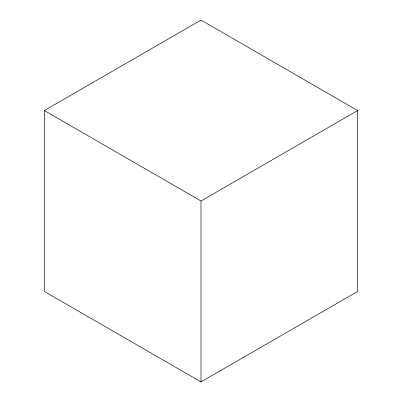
<?xml version="1.0" encoding="UTF-8"?>
<svg xmlns="http://www.w3.org/2000/svg" width="402" height="402" viewBox="0 0 402 402"><rect width="100%" height="100%" fill="white"/><g stroke="black" fill="none" stroke-linecap="round" stroke-linejoin="round"><path stroke-width="0.6" d="M44.336 110.55L201 20.1L357.664 110.55L357.664 291.45L201 381.9L44.336 291.45L44.336 110.55L201 201L357.664 110.55M201 201L201 381.9"/></g></svg>
